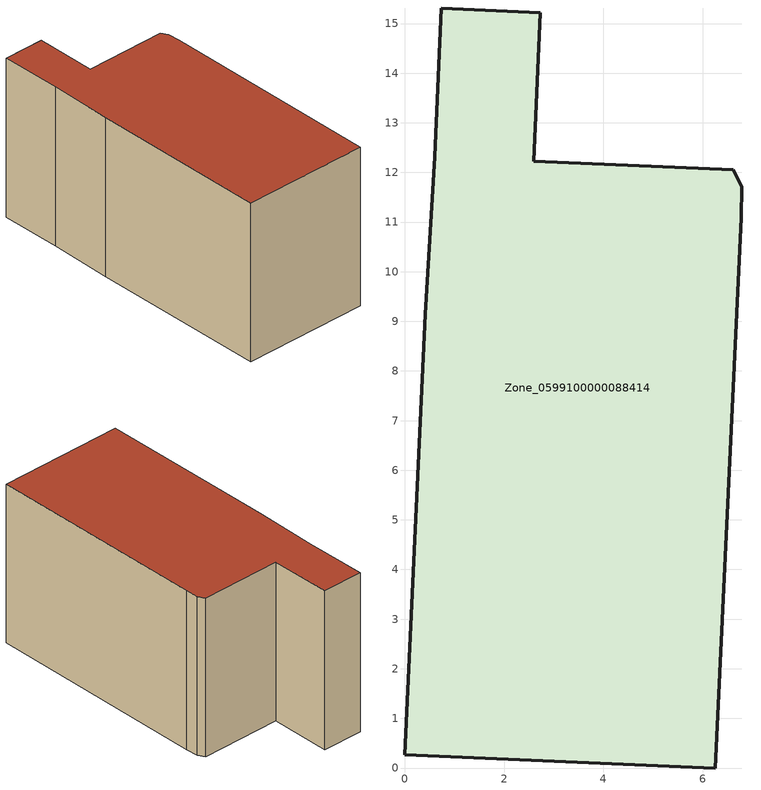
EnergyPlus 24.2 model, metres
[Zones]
Zone_0599100000088414
 floor ground (C_G): 0.73,15.31 2.73,15.22 2.6,12.22 6.62,12.05 6.79,11.72 6.78,11.09 6.25,0 0,0.27 0.41,9.15 0.6,12.31 z1.14
 wall outside (C_F): 2.73,15.22 0.73,15.31 0.6,12.31 0.41,9.15 0,0.27 6.25,0 6.78,11.09 6.79,11.72 6.62,12.05 2.6,12.22 2.73,15.22 z1.14:9.09
 roof outside (C_R): 6.78,11.09 6.79,11.72 6.62,12.05 2.6,12.22 2.73,15.22 0.73,15.31 0.6,12.31 0.41,9.15 0,0.27 6.25,0 z9.09
[BUILDING]
Pand.0599100000088414: North Axis=0; Terrain=City; Loads Convergence Tolerance Value=0.04; Temperature Convergence Tolerance Value=0.4; Solar Distribution=FullExterior; Maximum Number of Warmup Days=25; Minimum Number of Warmup Days=1
[Site:Location]
Rotterdam.The.Hague.AP_ZH_NLD Design_Conditions: Latitude=51.96; Longitude=4.45; Time Zone=1; Elevation=-4.5
[SITE:GROUNDTEMPERATURE:BUILDINGSURFACE]
18, 18, 18, 18, 18, 18, 18, 18, 18, 18, 18, 18
[MATERIAL] Thermal Absorptance=0.9; Solar Absorptance=0.7; Visible Absorptance=0.7
Name | Roughness | Thickness | Conductivity | Density | Specific Heat
G.TI.1965-1974 | MediumSmooth | 0.15 | 0.882353 | 540 | 1210
F.TI.1965-1974 | Rough | 0.3 | 0.697674 | 1920 | 840
R.TI.1965-1974 | MediumRough | 0.2 | 0.232558 | 1500 | 1000
[CONSTRUCTION]
C_G: G.TI.1965-1974
C_F: F.TI.1965-1974
C_R: R.TI.1965-1974
[ZONE]
Zone_0599100000088414: Type=1; Multiplier=1; Ceiling Height=Autocalculate; Volume=Autocalculate; Floor Area=autocalculate; Part of Total Floor Area=Yes
[ZONEINFILTRATION:DESIGNFLOWRATE]
Infil_Zone_0599100000088414: Zone or ZoneList or Space or SpaceList=Zone_0599100000088414; Schedule=AlwaysOn; Design Flow Rate Calculation Method=Flow/Area; Flow Rate per Floor Area=0.003; Constant Term Coefficient=1; Temperature Term Coefficient=0; Velocity Term Coefficient=0; Velocity Squared Term Coefficient=0
[HVACTEMPLATE:ZONE:IDEALLOADSAIRSYSTEM]
Zone_0599100000088414: Maximum Heating Supply Air Temperature=50; Minimum Cooling Supply Air Temperature=13; Maximum Heating Supply Air Humidity Ratio=0.0156; Minimum Cooling Supply Air Humidity Ratio=0.0077; Heating Limit=NoLimit; Cooling Limit=NoLimit; Dehumidification Control Type=ConstantSensibleHeatRatio; Cooling Sensible Heat Ratio=0.7; Dehumidification Setpoint=60; Humidification Control Type=None; Humidification Setpoint=30; Outdoor Air Method=None; Outdoor Air Flow Rate per Person=0.00944; Outdoor Air Flow Rate per Zone Floor Area=0; Outdoor Air Flow Rate per Zone=0; Demand Controlled Ventilation Type=None; Outdoor Air Economizer Type=NoEconomizer; Heat Recovery Type=None; Sensible Heat Recovery Effectiveness=0.7; Latent Heat Recovery Effectiveness=0.65
[ZONECONTROL:THERMOSTAT]
ThermostatControl_Zone_0599100000088414: Zone or ZoneList=Zone_0599100000088414; Control Type Schedule=DualSetpointControlType; Control 1=Thermostat_Zone_0599100000088414; Temperature Difference Between Cutout And Setpoint=0
[THERMOSTATSETPOINT:DUALSETPOINT]
Thermostat_Zone_0599100000088414: Heating Setpoint Temperature Schedule=HeatingSetpoint_Zone_0599100000088414; Cooling Setpoint Temperature Schedule=CoolingSetpoint_Zone_0599100000088414
[SCHEDULE:COMPACT]
HeatingSetpoint_Zone_0599100000088414: Through: 12/31, For: AllDays, Until: 24:00, 21
CoolingSetpoint_Zone_0599100000088414: Through: 12/31, For: AllDays, Until: 24:00, 24
DualSetpointControlType: Through: 12/31, For: AllDays, Until: 24:00, 4
AlwaysOn: Through: 12/31, For: AllDays, Until: 24:00, 1
